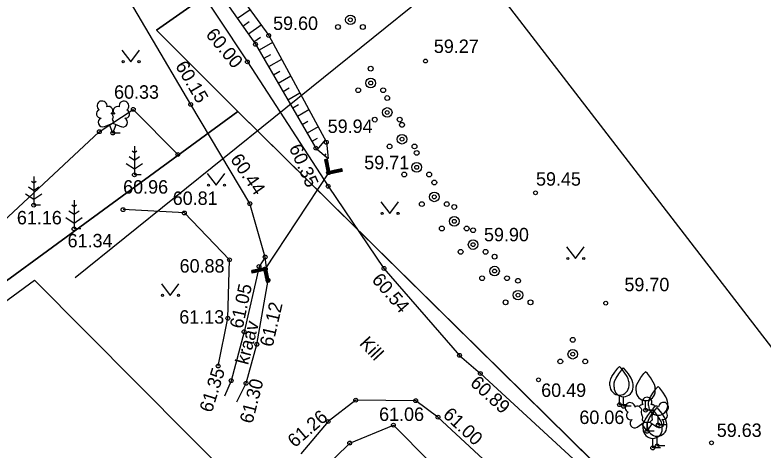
# Model space of a CAD drawing. Extents: x 642058 to 645301, y 6458176 to 6461004.
# Drawn here: x 643711.26 to 643750.27, y 6458930.27 to 6458952.96 of the extents above; entities that cross this region are included whole.
import ezdxf

# ---------------------------------------------------------------- set-up
doc = ezdxf.new("R2010")
doc.units = 0
for name, color, linetype in [('AED', 7, 'Continuous'), ('HALJASTUS', 7, 'Continuous'), ('KORGUS', 7, 'Continuous'), ('MOOTMPUNKT', 7, 'Continuous'), ('MOOTPIIR', 7, 'Continuous'), ('PIIR', 7, 'Continuous'), ('PUU', 7, 'Continuous'), ('RELJEEF', 7, 'Continuous'), ('SITRASS', 7, 'Continuous'), ('TEE', 7, 'Continuous'), ('TRUUP', 7, 'Continuous'), ('VEEKOGU', 7, 'Continuous')]:
    doc.layers.add(name, color=color, linetype=linetype)

msp = doc.modelspace()

# ---------------------------------------------------------------- linework, layer by layer
at = {"layer": 'AED'}
for points in [[(643721.852, 6458934.646), (643722.358, 6458937.138), (643722.442, 6458940.185), (643720.091, 6458942.629), (643716.893, 6458942.803)], [(643726.482, 6458928.375), (643727.163, 6458929.114), (643728.712, 6458930.63), (643730.989, 6458931.566), (643740.545, 6458921.934), (643748.942, 6458913.345), (643749.517, 6458910.667), (643750.003, 6458907.929), (643748.118, 6458905.608), (643747.498, 6458904.904)]]:
    msp.add_lwpolyline(points, dxfattribs=at)
at = {"layer": 'HALJASTUS'}
for p, q in [((643716.833, 6458951.127), (643717.297, 6458950.52)), ((643717.297, 6458950.52), (643717.742, 6458951.127)), ((643721.287, 6458944.685), (643721.75, 6458944.078)), ((643721.75, 6458944.078), (643722.196, 6458944.685)), ((643730.343, 6458943.215), (643730.806, 6458942.608)), ((643730.806, 6458942.608), (643731.252, 6458943.215)), ((643740.025, 6458940.862), (643740.489, 6458940.255)), ((643740.489, 6458940.255), (643740.934, 6458940.862)), ((643718.889, 6458938.939), (643719.352, 6458938.332)), ((643719.352, 6458938.332), (643719.798, 6458938.939))]:
    msp.add_line(p, q, dxfattribs=at)
msp.add_lwpolyline([(643710.366, 6458941.937), (643715.655, 6458946.867), (643717.427, 6458948.031), (643719.751, 6458945.682)], dxfattribs=at)
for centre in [(643716.896, 6458950.52), (643717.725, 6458950.52), (643721.349, 6458944.078), (643722.178, 6458944.078), (643730.405, 6458942.608), (643731.234, 6458942.608), (643740.088, 6458940.255), (643740.916, 6458940.255), (643718.951, 6458938.332), (643719.78, 6458938.332)]:
    msp.add_circle(centre, 0.055, dxfattribs=at)
at = {"layer": 'KORGUS'}
for centre in [(643724.488, 6458951.887), (643723.377, 6458950.512), (643732.667, 6458950.554), (643720.42, 6458948.286), (643717.427, 6458948.031), (643727.493, 6458946.315), (643732.205, 6458945.011), (643717.483, 6458944.621), (643727.589, 6458944.024), (643738.402, 6458943.677), (643712.235, 6458943.04), (643723.504, 6458943.116), (643720.091, 6458942.629), (643714.337, 6458941.797), (643735.146, 6458940.98), (643722.442, 6458940.185), (643730.5, 6458939.738), (643742.062, 6458937.924), (643722.358, 6458937.138), (643723.202, 6458936.435), (643723.868, 6458935.779), (643735.525, 6458934.255), (643722.528, 6458933.884), (643738.559, 6458933.929), (643723.308, 6458933.749), (643742.994, 6458932.549), (643733.315, 6458931.983), (643727.586, 6458931.758), (643730.989, 6458931.566), (643744.747, 6458930.484), (643747.578, 6458930.642)]:
    msp.add_circle(centre, 0.1, dxfattribs=at)
at = {"layer": 'MOOTMPUNKT'}
for centre in [(643728.748, 6458952.704), (643723.802, 6458951.425), (643729.806, 6458949.407), (643730.668, 6458947.873), (643715.655, 6458946.867), (643716.358, 6458946.8), (643731.44, 6458946.476), (643726.942, 6458946.012), (643719.751, 6458945.682), (643727.608, 6458944.731), (643733.123, 6458943.468), (643716.893, 6458942.803), (643734.164, 6458942.194), (643724.304, 6458940.333), (643723.984, 6458939.835), (643724.31, 6458939.708), (643736.266, 6458939.6), (643724.452, 6458939.126), (643737.489, 6458938.345), (643734.437, 6458935.205), (643740.343, 6458935.263), (643721.852, 6458934.646), (643729.024, 6458932.869), (643732.155, 6458932.839), (643742.779, 6458932.63), (643744.144, 6458932.346), (643744.797, 6458931.582), (643744.217, 6458931.245), (643728.712, 6458930.63), (643744.513, 6458930.374)]:
    msp.add_circle(centre, 0.1, dxfattribs=at)
at = {"layer": 'MOOTPIIR'}
msp.add_lwpolyline([(643662.337, 6458902.457), (643712.271, 6458939.13), (643755.372, 6458895.759), (643777.058, 6458909.583), (643754.287, 6458930.998), (643736.939, 6458953.497), (643767.397, 6458976.983), (643804.978, 6459007.441), (643831.001, 6459034.819), (643878.71, 6459066.806), (643969.52, 6459128.882), (643990.393, 6459139.454), (644001.507, 6459137.827), (644020.211, 6459160.869), (644048.402, 6459186.621), (644140.838, 6459255.202), (644160.356, 6459254.389), (644192.071, 6459287.731), (644216.197, 6459302.911)], dxfattribs=at)
at = {"layer": 'PIIR'}
msp.add_lwpolyline([(643656.9, 6458899.63), (643722.88, 6458947.92), (643718.63, 6458952.16), (643800.07, 6459009.21), (643793.52, 6459014.42), (643827.31, 6459038.06), (643847.13, 6459051.93), (643867.91, 6459066.47), (643889.9, 6459081.86), (643927.84, 6459108.41), (643964.95, 6459134.38), (643993.52, 6459154.38), (644023.03, 6459175.03), (644190.9, 6459291.39), (644186.56, 6459318.64), (644157.96, 6459378.66), (644153.6, 6459299.18), (644034.36, 6459208.07), (644022.77, 6459217.59), (643809.18, 6459067.72), (643646.86, 6458953.41)], dxfattribs=at)
for points in [[(643722.88, 6458947.92), (643756.32, 6458914.98), (643785.41, 6458886.31), (643795.01, 6458898.25), (643826.01, 6458936.77), (643850.73, 6458967.5), (643800.07, 6459009.21), (643718.63, 6458952.16)], [(643722.88, 6458947.92), (643656.9, 6458899.63), (643704.08, 6458854.95), (643756.3, 6458914.96)]]:
    msp.add_lwpolyline(points, close=True, dxfattribs=at)
at = {"layer": 'PUU'}
for p, q in [((643715.918, 6458947.135), (643716.363, 6458947.31)), ((643716.358, 6458946.8), (643716.183, 6458947.24)), ((643716.358, 6458946.8), (643716.538, 6458947.24)), ((643716.363, 6458947.31), (643716.803, 6458947.13)), ((643716.738, 6458946.8), (643716.358, 6458946.8)), ((643717.483, 6458946.121), (643717.483, 6458944.621)), ((643717.483, 6458945.771), (643717.359, 6458945.854)), ((643717.607, 6458945.854), (643717.483, 6458945.771)), ((643717.483, 6458945.371), (643717.216, 6458945.549)), ((643717.75, 6458945.549), (643717.483, 6458945.371)), ((643717.059, 6458945.21), (643717.483, 6458944.928)), ((643717.483, 6458944.928), (643717.907, 6458945.21)), ((643712.235, 6458944.54), (643712.235, 6458943.04)), ((643717.843, 6458944.621), (643717.483, 6458944.621)), ((643712.235, 6458944.19), (643712.111, 6458944.273)), ((643712.359, 6458944.273), (643712.235, 6458944.19)), ((643712.235, 6458943.79), (643711.968, 6458943.968)), ((643712.502, 6458943.968), (643712.235, 6458943.79)), ((643711.811, 6458943.629), (643712.235, 6458943.347)), ((643712.235, 6458943.347), (643712.659, 6458943.629)), ((643712.595, 6458943.04), (643712.235, 6458943.04)), ((643714.337, 6458942.947), (643714.213, 6458943.03)), ((643714.337, 6458943.297), (643714.337, 6458941.797)), ((643714.461, 6458943.03), (643714.337, 6458942.947)), ((643714.337, 6458942.547), (643714.07, 6458942.725)), ((643714.604, 6458942.725), (643714.337, 6458942.547)), ((643713.913, 6458942.386), (643714.337, 6458942.104)), ((643714.337, 6458942.104), (643714.761, 6458942.386)), ((643714.697, 6458941.797), (643714.337, 6458941.797)), ((643742.779, 6458932.63), (643742.779, 6458933.13)), ((643742.994, 6458932.549), (643742.994, 6458933.049)), ((643744.144, 6458932.346), (643744.144, 6458932.846)), ((643743.179, 6458932.63), (643742.779, 6458932.63)), ((643743.394, 6458932.549), (643742.994, 6458932.549)), ((643744.544, 6458932.346), (643744.144, 6458932.346)), ((643744.797, 6458931.582), (643744.797, 6458932.082)), ((643743.707, 6458931.465), (643744.067, 6458931.72)), ((643744.217, 6458931.245), (643743.942, 6458931.63)), ((643744.067, 6458931.72), (643744.362, 6458931.72)), ((643744.217, 6458931.245), (643744.217, 6458931.72)), ((643744.217, 6458931.245), (643744.487, 6458931.635)), ((643744.362, 6458931.72), (643744.722, 6458931.475)), ((643744.597, 6458931.245), (643744.217, 6458931.245)), ((643745.197, 6458931.582), (643744.797, 6458931.582)), ((643744.513, 6458930.374), (643744.513, 6458930.874)), ((643744.747, 6458930.484), (643744.747, 6458930.984)), ((643745.147, 6458930.484), (643744.747, 6458930.484)), ((643744.913, 6458930.374), (643744.513, 6458930.374))]:
    msp.add_line(p, q, dxfattribs=at)
for points in [[(643716.363, 6458947.805), (643716.343, 6458947.73), (643716.343, 6458947.71), (643716.353, 6458947.68), (643716.373, 6458947.645), (643716.378, 6458947.625), (643716.363, 6458947.59), (643716.338, 6458947.54), (643716.333, 6458947.515), (643716.338, 6458947.5), (643716.348, 6458947.47), (643716.383, 6458947.41), (643716.388, 6458947.39), (643716.383, 6458947.37), (643716.368, 6458947.335), (643716.363, 6458947.31)], [(643742.279, 6458933.63), (643742.279, 6458933.78), (643742.289, 6458933.845), (643742.324, 6458933.975), (643742.384, 6458934.095), (643742.529, 6458934.33), (643742.689, 6458934.535), (643742.779, 6458934.63)], [(643742.494, 6458933.549), (643742.494, 6458933.699), (643742.504, 6458933.764), (643742.539, 6458933.894), (643742.599, 6458934.014), (643742.744, 6458934.249), (643742.904, 6458934.454), (643742.994, 6458934.549)], [(643743.279, 6458933.63), (643743.279, 6458933.78), (643743.269, 6458933.845), (643743.234, 6458933.975), (643743.174, 6458934.095), (643743.029, 6458934.33), (643742.869, 6458934.535), (643742.779, 6458934.63)], [(643743.494, 6458933.549), (643743.494, 6458933.699), (643743.484, 6458933.764), (643743.449, 6458933.894), (643743.389, 6458934.014), (643743.244, 6458934.249), (643743.084, 6458934.454), (643742.994, 6458934.549)], [(643743.644, 6458933.346), (643743.644, 6458933.496), (643743.654, 6458933.561), (643743.689, 6458933.691), (643743.749, 6458933.811), (643743.894, 6458934.046), (643744.054, 6458934.251), (643744.144, 6458934.346)], [(643744.644, 6458933.346), (643744.644, 6458933.496), (643744.634, 6458933.561), (643744.599, 6458933.691), (643744.539, 6458933.811), (643744.394, 6458934.046), (643744.234, 6458934.251), (643744.144, 6458934.346)], [(643744.297, 6458932.582), (643744.297, 6458932.732), (643744.307, 6458932.797), (643744.342, 6458932.927), (643744.402, 6458933.047), (643744.547, 6458933.282), (643744.707, 6458933.487), (643744.797, 6458933.582)], [(643745.297, 6458932.582), (643745.297, 6458932.732), (643745.287, 6458932.797), (643745.252, 6458932.927), (643745.192, 6458933.047), (643745.047, 6458933.282), (643744.887, 6458933.487), (643744.797, 6458933.582)], [(643743.804, 6458932.532), (643743.907, 6458932.43), (643743.922, 6458932.4), (643743.922, 6458932.345), (643743.907, 6458932.255), (643743.907, 6458932.21), (643743.927, 6458932.13), (643743.967, 6458932.04), (643743.977, 6458931.995), (643743.972, 6458931.95), (643743.957, 6458931.885), (643743.957, 6458931.855), (643743.977, 6458931.815), (643744.002, 6458931.785), (643744.067, 6458931.72)], [(643744.247, 6458931.484), (643744.247, 6458931.634), (643744.257, 6458931.699), (643744.292, 6458931.829), (643744.352, 6458931.949), (643744.497, 6458932.184), (643744.657, 6458932.389), (643744.747, 6458932.484)], [(643744.621, 6458932.546), (643744.527, 6458932.43), (643744.512, 6458932.4), (643744.512, 6458932.345), (643744.527, 6458932.255), (643744.532, 6458932.21), (643744.512, 6458932.13), (643744.472, 6458932.04), (643744.462, 6458931.995), (643744.467, 6458931.95), (643744.482, 6458931.885), (643744.482, 6458931.855), (643744.462, 6458931.815), (643744.437, 6458931.785), (643744.367, 6458931.72)], [(643745.247, 6458931.484), (643745.247, 6458931.634), (643745.237, 6458931.699), (643745.202, 6458931.829), (643745.142, 6458931.949), (643744.997, 6458932.184), (643744.837, 6458932.389), (643744.747, 6458932.484)], [(643744.013, 6458931.374), (643744.013, 6458931.524), (643744.023, 6458931.589), (643744.058, 6458931.719), (643744.118, 6458931.839), (643744.263, 6458932.074), (643744.423, 6458932.279), (643744.513, 6458932.374)], [(643745.013, 6458931.374), (643745.013, 6458931.524), (643745.003, 6458931.589), (643744.968, 6458931.719), (643744.908, 6458931.839), (643744.763, 6458932.074), (643744.603, 6458932.279), (643744.513, 6458932.374)]]:
    msp.add_lwpolyline(points, dxfattribs=at)
for centre, radius in [((643728.748, 6458952.704), 0.25), ((643728.098, 6458952.329), 0.125), ((643729.398, 6458952.329), 0.125), ((643729.806, 6458950.157), 0.125), ((643729.806, 6458949.407), 0.25), ((643729.156, 6458949.032), 0.125), ((643730.456, 6458949.032), 0.125), ((643730.668, 6458948.623), 0.125), ((643730.668, 6458947.873), 0.25), ((643730.018, 6458947.498), 0.125), ((643731.318, 6458947.498), 0.125), ((643731.44, 6458947.226), 0.125), ((643731.44, 6458946.476), 0.25), ((643730.79, 6458946.101), 0.125), ((643732.09, 6458946.101), 0.125), ((643732.205, 6458945.761), 0.125), ((643732.205, 6458945.011), 0.25), ((643731.555, 6458944.636), 0.125), ((643732.855, 6458944.636), 0.125), ((643733.123, 6458944.218), 0.125), ((643733.123, 6458943.468), 0.25), ((643732.473, 6458943.093), 0.125), ((643733.773, 6458943.093), 0.125), ((643734.164, 6458942.944), 0.125), ((643734.164, 6458942.194), 0.25), ((643733.514, 6458941.819), 0.125), ((643734.814, 6458941.819), 0.125), ((643735.146, 6458941.73), 0.125), ((643735.146, 6458940.98), 0.25), ((643734.496, 6458940.605), 0.125), ((643735.796, 6458940.605), 0.125), ((643736.266, 6458940.35), 0.125), ((643736.266, 6458939.6), 0.25), ((643735.616, 6458939.225), 0.125), ((643736.916, 6458939.225), 0.125), ((643737.489, 6458939.095), 0.125), ((643737.489, 6458938.345), 0.25), ((643736.839, 6458937.97), 0.125), ((643738.139, 6458937.97), 0.125), ((643740.343, 6458936.013), 0.125), ((643740.343, 6458935.263), 0.25), ((643739.693, 6458934.888), 0.125), ((643740.993, 6458934.888), 0.125)]:
    msp.add_circle(centre, radius, dxfattribs=at)
for centre, radius, start, end in [((643715.801, 6458948.214), 0.256, 111.5027, 232.5173), ((643715.801, 6458948.214), 0.256, 350.4856, 111.5002), ((643716.937, 6458948.205), 0.256, 67.6168, 188.6314), ((643716.937, 6458948.205), 0.256, 306.5997, 67.6143), ((643715.727, 6458947.803), 0.224, 111.4304, 274.4987), ((643716.136, 6458947.964), 0.224, 308.5041, 111.5725), ((643716.599, 6458947.959), 0.225, 67.7016, 230.5126), ((643717.004, 6458947.793), 0.224, 264.6183, 67.6866), ((643716.362, 6458947.567), 0.237, 66.7655, 111.5015), ((643715.832, 6458947.358), 0.237, 111.5014, 291.5004), ((643716.893, 6458947.35), 0.237, 247.6166, 67.6155), ((643742.779, 6458933.63), 0.5, 180, 0), ((643742.994, 6458933.549), 0.5, 180, 0), ((643744.144, 6458933.346), 0.5, 180, 0), ((643744.217, 6458932.765), 0.256, 90.0013, 211.0159), ((643744.217, 6458932.765), 0.256, 328.9841, 89.9987), ((643743.334, 6458932.482), 0.256, 125.5389, 246.5536), ((643743.334, 6458932.482), 0.256, 4.5218, 125.5364), ((643743.72, 6458932.349), 0.202, 65.2382, 130.7412), ((643743.979, 6458932.433), 0.202, 84.7965, 150.2995), ((643744.797, 6458932.582), 0.5, 180, 0), ((643744.454, 6458932.433), 0.202, 34.3857, 95.2035), ((643744.693, 6458932.358), 0.202, 50.3173, 111.1351), ((643745.077, 6458932.498), 0.256, 55.522, 176.5367), ((643745.077, 6458932.498), 0.256, 294.5049, 55.5195), ((643743.362, 6458932.065), 0.224, 125.4667, 288.5349), ((643745.057, 6458932.08), 0.224, 252.5235, 55.5918), ((643743.571, 6458931.659), 0.237, 125.5377, 305.5366), ((643744.855, 6458931.671), 0.237, 235.5219, 55.5208), ((643744.513, 6458931.374), 0.5, 180, 0), ((643744.747, 6458931.484), 0.5, 180, 0)]:
    msp.add_arc(centre, radius, start, end, dxfattribs=at)
at = {"layer": 'RELJEEF'}
for p, q in [((643723.515, 6458953.231), (643722.857, 6458952.768)), ((643723.477, 6458952.592), (643723.145, 6458952.359)), ((643724.102, 6458952.421), (643723.433, 6458951.95)), ((643724.058, 6458951.778), (643723.72, 6458951.541)), ((643724.684, 6458951.523), (643723.982, 6458951.115)), ((643724.577, 6458950.883), (643724.233, 6458950.683)), ((643725.159, 6458950.642), (643724.483, 6458950.25)), ((643725.066, 6458950.01), (643724.734, 6458949.818)), ((643725.634, 6458949.762), (643724.985, 6458949.385)), ((643725.554, 6458949.137), (643725.236, 6458948.953)), ((643726.109, 6458948.881), (643725.487, 6458948.52)), ((643726.042, 6458948.264), (643725.738, 6458948.088)), ((643726.584, 6458948.001), (643725.989, 6458947.655)), ((643726.531, 6458947.392), (643726.24, 6458947.223)), ((643727.059, 6458947.12), (643726.491, 6458946.79)), ((643727.019, 6458946.519), (643726.741, 6458946.358)), ((643727.428, 6458946.436), (643727.019, 6458945.948)), ((643727.474, 6458945.713), (643727.402, 6458945.626))]:
    msp.add_line(p, q, dxfattribs=at)
for points in [[(643716.564, 6458963.189), (643717.373, 6458962.597), (643720.989, 6458956.719), (643724.488, 6458951.887), (643727.493, 6458946.315), (643727.581, 6458945.476)], [(643716.564, 6458963.189), (643716.719, 6458962.27), (643720.419, 6458956.235), (643723.802, 6458951.425), (643726.942, 6458946.012), (643727.581, 6458945.476)]]:
    msp.add_lwpolyline(points, dxfattribs=at)
at = {"layer": 'SITRASS'}
msp.add_line((643714.402, 6458939.268), (643733.847, 6458954.944), dxfattribs=at)
at = {"layer": 'TEE'}
for points in [[(643716.332, 6458967.502), (643715.72, 6458963.537), (643716.04, 6458961.627), (643718.572, 6458957.771), (643723.377, 6458950.512), (643727.589, 6458944.024), (643730.5, 6458939.738), (643734.437, 6458935.205), (643735.525, 6458934.255), (643742.345, 6458927.986), (643750.024, 6458921.444), (643756.416, 6458915.031), (643760.324, 6458910.725), (643763.745, 6458908.216), (643769.232, 6458904.29)], [(643722.818, 6458932.786), (643723.308, 6458933.749), (643723.868, 6458935.779), (643724.452, 6458939.126), (643724.304, 6458940.333), (643723.504, 6458943.116), (643720.42, 6458948.286), (643716.078, 6458955.672), (643713.325, 6458959.484), (643710.32, 6458961.035)], [(643756.728, 6458899.509), (643756.865, 6458900.448), (643756.993, 6458901.656), (643757.064, 6458904.349), (643756.747, 6458906.373), (643755.93, 6458909.735), (643754.621, 6458911.561), (643753.842, 6458912.491), (643747.733, 6458918.9), (643739.926, 6458925.836), (643733.315, 6458931.983), (643732.155, 6458932.839), (643729.024, 6458932.869), (643727.586, 6458931.758), (643726.166, 6458930.072)]]:
    msp.add_lwpolyline(points, dxfattribs=at)
at = {"layer": 'TRUUP'}
for p, q in [((643727.534, 6458945.438), (643727.395, 6458945.409)), ((643727.395, 6458945.409), (643727.553, 6458944.647)), ((643727.424, 6458945.415), (643727.407, 6458945.352)), ((643727.451, 6458945.421), (643727.418, 6458945.297)), ((643727.478, 6458945.426), (643727.429, 6458945.243)), ((643727.506, 6458945.432), (643727.44, 6458945.189)), ((643727.533, 6458945.438), (643727.452, 6458945.134)), ((643727.545, 6458945.385), (643727.463, 6458945.08)), ((643727.464, 6458945.423), (643727.608, 6458944.731)), ((643727.556, 6458945.331), (643727.474, 6458945.025)), ((643727.568, 6458945.277), (643727.486, 6458944.971)), ((643727.534, 6458945.438), (643727.663, 6458944.815)), ((643727.579, 6458945.222), (643727.497, 6458944.917)), ((643727.59, 6458945.168), (643727.508, 6458944.862)), ((643727.601, 6458945.113), (643727.519, 6458944.808)), ((643727.613, 6458945.059), (643727.531, 6458944.753)), ((643727.624, 6458945.005), (643727.542, 6458944.699)), ((643727.635, 6458944.95), (643727.554, 6458944.647)), ((643727.647, 6458944.896), (643727.581, 6458944.653)), ((643727.608, 6458944.731), (643728.3, 6458944.875)), ((643727.663, 6458944.815), (643728.286, 6458944.944)), ((643727.924, 6458944.869), (643727.883, 6458944.715)), ((643727.952, 6458944.875), (643727.91, 6458944.721)), ((643727.979, 6458944.881), (643727.938, 6458944.727)), ((643728.006, 6458944.886), (643727.965, 6458944.732)), ((643728.034, 6458944.892), (643727.992, 6458944.738)), ((643728.061, 6458944.898), (643728.02, 6458944.744)), ((643728.089, 6458944.903), (643728.047, 6458944.749)), ((643728.116, 6458944.909), (643728.075, 6458944.755)), ((643728.143, 6458944.915), (643728.102, 6458944.761)), ((643728.171, 6458944.92), (643728.129, 6458944.766)), ((643728.198, 6458944.926), (643728.157, 6458944.772)), ((643728.226, 6458944.932), (643728.184, 6458944.778)), ((643728.253, 6458944.937), (643728.212, 6458944.783)), ((643728.28, 6458944.943), (643728.239, 6458944.789)), ((643728.295, 6458944.901), (643728.267, 6458944.795)), ((643728.286, 6458944.944), (643728.315, 6458944.805)), ((643727.608, 6458944.731), (643724.31, 6458939.708)), ((643727.553, 6458944.647), (643728.315, 6458944.805)), ((643727.658, 6458944.841), (643727.609, 6458944.658)), ((643727.677, 6458944.818), (643727.636, 6458944.664)), ((643727.705, 6458944.824), (643727.663, 6458944.67)), ((643727.732, 6458944.829), (643727.691, 6458944.675)), ((643727.76, 6458944.835), (643727.718, 6458944.681)), ((643727.787, 6458944.841), (643727.746, 6458944.687)), ((643727.814, 6458944.847), (643727.773, 6458944.693)), ((643727.842, 6458944.852), (643727.801, 6458944.698)), ((643727.869, 6458944.858), (643727.828, 6458944.704)), ((643727.897, 6458944.864), (643727.855, 6458944.71)), ((643728.306, 6458944.846), (643728.294, 6458944.801)), ((643724.365, 6458939.792), (643723.603, 6458939.634)), ((643723.632, 6458939.495), (643723.603, 6458939.634)), ((643723.612, 6458939.593), (643723.624, 6458939.638)), ((643724.31, 6458939.708), (643723.618, 6458939.564)), ((643723.623, 6458939.538), (643723.651, 6458939.644)), ((643724.255, 6458939.624), (643723.632, 6458939.495)), ((643723.638, 6458939.496), (643723.679, 6458939.65)), ((643723.665, 6458939.502), (643723.706, 6458939.656)), ((643723.692, 6458939.507), (643723.734, 6458939.661)), ((643723.72, 6458939.513), (643723.761, 6458939.667)), ((643723.747, 6458939.519), (643723.789, 6458939.673)), ((643723.775, 6458939.524), (643723.816, 6458939.678)), ((643723.802, 6458939.53), (643723.843, 6458939.684)), ((643723.829, 6458939.536), (643723.871, 6458939.69)), ((643723.857, 6458939.541), (643723.898, 6458939.695)), ((643723.884, 6458939.547), (643723.926, 6458939.701)), ((643723.912, 6458939.553), (643723.953, 6458939.707)), ((643723.939, 6458939.558), (643723.98, 6458939.712)), ((643723.966, 6458939.564), (643724.008, 6458939.718)), ((643723.994, 6458939.57), (643724.035, 6458939.724)), ((643724.021, 6458939.575), (643724.063, 6458939.729)), ((643724.049, 6458939.581), (643724.09, 6458939.735)), ((643724.076, 6458939.587), (643724.117, 6458939.741)), ((643724.104, 6458939.592), (643724.145, 6458939.746)), ((643724.131, 6458939.598), (643724.172, 6458939.752)), ((643724.158, 6458939.604), (643724.2, 6458939.758)), ((643724.186, 6458939.61), (643724.227, 6458939.764)), ((643724.213, 6458939.615), (643724.255, 6458939.769)), ((643724.241, 6458939.621), (643724.282, 6458939.775)), ((643724.384, 6458939.001), (643724.255, 6458939.624)), ((643724.26, 6458939.598), (643724.309, 6458939.781)), ((643724.271, 6458939.543), (643724.337, 6458939.786)), ((643724.283, 6458939.489), (643724.364, 6458939.792)), ((643724.294, 6458939.434), (643724.376, 6458939.74)), ((643724.305, 6458939.38), (643724.387, 6458939.686)), ((643724.454, 6458939.016), (643724.31, 6458939.708)), ((643724.317, 6458939.326), (643724.399, 6458939.631)), ((643724.328, 6458939.271), (643724.41, 6458939.577)), ((643724.339, 6458939.217), (643724.421, 6458939.522)), ((643724.35, 6458939.162), (643724.432, 6458939.468)), ((643724.362, 6458939.108), (643724.444, 6458939.414)), ((643724.523, 6458939.03), (643724.365, 6458939.792)), ((643724.373, 6458939.054), (643724.455, 6458939.359)), ((643724.384, 6458939.001), (643724.523, 6458939.03)), ((643724.385, 6458939.001), (643724.466, 6458939.305)), ((643724.412, 6458939.007), (643724.478, 6458939.25)), ((643724.44, 6458939.013), (643724.489, 6458939.196)), ((643724.467, 6458939.018), (643724.5, 6458939.142)), ((643724.494, 6458939.024), (643724.511, 6458939.087))]:
    msp.add_line(p, q, dxfattribs=at)
at = {"layer": 'VEEKOGU'}
msp.add_lwpolyline([(643724.304, 6458940.333), (643723.984, 6458939.835), (643723.202, 6458936.435), (643722.528, 6458933.884), (643722.184, 6458933.08)], dxfattribs=at)

# ---------------------------------------------------------------- texts
at = {"layer": 'KORGUS'}
for s, p in [('59.60', (643724.716, 6458952.173)), ('59.27', (643733.099, 6458950.975)), ('60.33', (643716.423, 6458948.588)), ('59.94', (643727.563, 6458946.804)), ('59.71', (643729.47, 6458944.912)), ('59.45', (643738.427, 6458944.053)), ('60.96', (643716.897, 6458943.64)), ('60.81', (643719.482, 6458943.05)), ('61.16', (643711.355, 6458942.036)), ('59.90', (643735.714, 6458941.153)), ('61.34', (643714, 6458940.838)), ('60.88', (643719.843, 6458939.521)), ('59.70', (643743.037, 6458938.549)), ('61.13', (643719.827, 6458936.858)), ('60.49', (643738.697, 6458933.038)), ('61.06', (643730.245, 6458931.784)), ('60.06', (643740.689, 6458931.624)), ('59.63', (643747.852, 6458930.95))]:
    msp.add_text(s, height=0.7, dxfattribs=at).set_placement(p)
for s, rotation, p in [('60.00', 309.5701, (643721.167, 6458951.917)), ('60.15', 300.4499, (643719.595, 6458950.309)), ('60.35', 294.004, (643725.529, 6458946.036)), ('60.44', 304.5226, (643722.455, 6458945.426)), ('60.54', 310.975, (643729.824, 6458939.118)), ('61.05', 77.8114, (643723.128, 6458936.562)), ('61.12', 76.8908, (643724.689, 6458935.608)), ('61.35', 72.7585, (643721.524, 6458932.182)), ('61.30', 75.4833, (643723.636, 6458931.607)), ('60.89', 317.4105, (643734.946, 6458933.693)), ('61.00', 317.0829, (643733.527, 6458932.048)), ('61.26', 40.6568, (643725.847, 6458930.361))]:
    msp.add_text(s, height=0.7, rotation=rotation, dxfattribs=at).set_placement(p)
at = {"layer": 'TEE'}
msp.add_text('Kill', height=0.7, rotation=312.8291, dxfattribs=at).set_placement((643729.177, 6458935.791))
at = {"layer": 'VEEKOGU'}
msp.add_text('kraav', height=0.7, rotation=75.2824, dxfattribs=at).set_placement((643723.408, 6458934.675))

doc.saveas('drawing.dxf')
